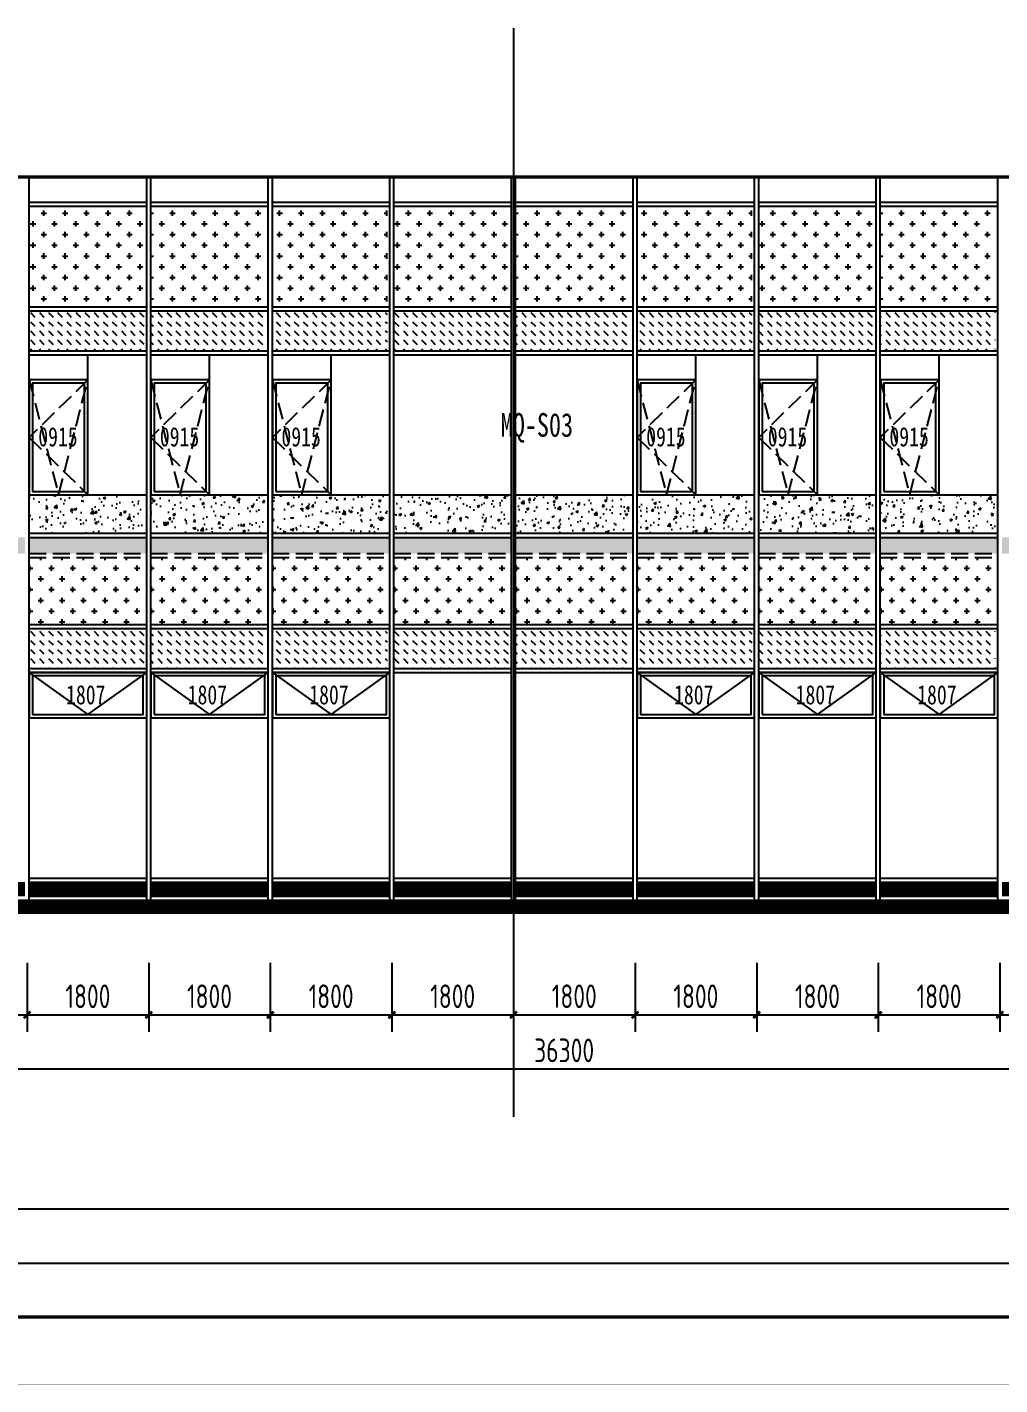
# Model space of a CAD drawing. Extents: x -280168 to 205214, y -148835 to -64913.
# Drawn here: x -151731 to -137331, y -148835 to -128747 of the extents above; entities that cross this region are included whole.
import ezdxf

# ---------------------------------------------------------------- set-up
doc = ezdxf.new("R2010")
doc.units = 0
doc.header["$LTSCALE"] = 1000
doc.header["$MEASUREMENT"] = 0
doc.linetypes.add('DASH', pattern=[0.35, 0.25, -0.1])
for name, color, linetype in [('01-标注_尺寸', 124, 'Continuous'), ('01-标注_符号', 200, 'Continuous'), ('05-填充_156', 156, 'Continuous'), ('05-填充_18', 18, 'Continuous'), ('05-填充_天正', 14, 'Continuous'), ('A-0-图名图例', 2, 'Continuous'), ('A-C_玻璃幕墙', 140, 'Continuous'), ('A-C_窗', 140, 'Continuous'), ('E-立面轮廓', 241, 'Continuous')]:
    doc.layers.add(name, color=color, linetype=linetype)
doc.layers.add('04-不打印_辅助线', color=165, linetype='Continuous', plot=False)
doc.styles.add('_TCH_DIM_T3', font='ros1.shx', dxfattribs={"width": 0.85, "bigfont": 'jd.shx'})
doc.styles.get("Standard").update_dxf_attribs({"font": 'STXIHEI_0.TTF', "width": 0.75})
doc.dimstyles.new('_TCH_ARCH&&100', dxfattribs={"dimtxt": 350, "dimasz": 100, "dimexe": 250, "dimexo": 300, "dimgap": 100, "dimtad": 1, "dimdec": 0, "dimzin": 0, "dimdsep": 46, "dimtxsty": '_TCH_DIM_T3', "dimblk": 'ARCHTICK', "dimcen": 0.09, "dimclrt": 7, "dimazin": 2, "dimtfac": 1, "dimtdec": 0, "dimtix": 1, "dimtmove": 2, "dimatfit": 3, "dimfxl": 0, "dimtolj": 1, "dimtzin": 0, "dimarcsym": 0})
pattern_1 = [(315, (-156128.72, 163512.89), (134.70384, -3e-14), [95.25, -95.25])]

# ---------------------------------------------------------------- blocks, each defined once
blk = doc.blocks.new('*U445')
at = {"layer": '05-填充_18', "const_width": 210}
blk.add_lwpolyline([(-870, 0), (870, 0)], dxfattribs=at)
blk = doc.blocks.new('*U446')
at = {"color": 0, "linetype": 'ByBlock', "lineweight": -2, "transparency": 16777216}
for p in [(-19800, 0), (-18000, 0), (-16200, 0), (-14400, 0), (-12600, 0), (-10800, 0), (-9000, 0), (-7200, 0), (-5400, 0), (-3600, 0)]:
    blk.add_blockref('*U445', p, dxfattribs=at)
blk = doc.blocks.new('*U429')
at = {"layer": 'A-C_玻璃幕墙'}
for p, q in [((-870, 30), (870, 30)), ((-870, -30), (870, -30))]:
    blk.add_line(p, q, dxfattribs=at)
blk = doc.blocks.new('*U430')
at = {"layer": 'A-C_玻璃幕墙', "color": 0, "linetype": 'ByBlock', "lineweight": -2, "transparency": 16777216}
for p in [(-23400, 0), (-21600, 0), (-19800, 0), (-18000, 0), (-16200, 0), (-14400, 0), (-12600, 0), (-10800, 0)]:
    blk.add_blockref('*U429', p, dxfattribs=at)
blk = doc.blocks.new('*U431')
at = {"layer": 'A-C_玻璃幕墙'}
for p, q in [((-870, 30), (870, 30)), ((-870, -30), (870, -30))]:
    blk.add_line(p, q, dxfattribs=at)
blk = doc.blocks.new('*U432')
at = {"layer": 'A-C_玻璃幕墙', "color": 0, "linetype": 'ByBlock', "lineweight": -2, "transparency": 16777216}
for p in [(-23400, 0), (-21600, 0), (-19800, 0), (-18000, 0), (-16200, 0), (-14400, 0), (-12600, 0), (-10800, 0)]:
    blk.add_blockref('*U431', p, dxfattribs=at)
blk = doc.blocks.new('*U433')
at = {"layer": 'A-C_玻璃幕墙'}
for p, q in [((-870, 30), (870, 30)), ((-870, -30), (870, -30))]:
    blk.add_line(p, q, dxfattribs=at)
blk = doc.blocks.new('*U434')
at = {"layer": 'A-C_玻璃幕墙', "color": 0, "linetype": 'ByBlock', "lineweight": -2, "transparency": 16777216}
for p in [(-23400, 0), (-21600, 0), (-19800, 0), (-18000, 0), (-16200, 0), (-14400, 0), (-12600, 0), (-10800, 0)]:
    blk.add_blockref('*U433', p, dxfattribs=at)
blk = doc.blocks.new('*U411')
at = {"layer": 'A-C_玻璃幕墙'}
for p, q in [((-870, 30), (870, 30)), ((-870, -30), (870, -30))]:
    blk.add_line(p, q, dxfattribs=at)
blk = doc.blocks.new('*U412')
at = {"layer": 'A-C_玻璃幕墙', "color": 0, "linetype": 'ByBlock', "lineweight": -2, "transparency": 16777216}
for p in [(-23400, 0), (-21600, 0), (-19800, 0), (-18000, 0), (-16200, 0), (-14400, 0), (-12600, 0), (-10800, 0)]:
    blk.add_blockref('*U411', p, dxfattribs=at)
blk = doc.blocks.new('*U413')
at = {"layer": 'A-C_玻璃幕墙'}
for p, q in [((-870, 30), (870, 30)), ((-870, -30), (870, -30))]:
    blk.add_line(p, q, dxfattribs=at)
blk = doc.blocks.new('*U414')
at = {"layer": 'A-C_玻璃幕墙', "color": 0, "linetype": 'ByBlock', "lineweight": -2, "transparency": 16777216}
for p in [(-23400, 0), (-21600, 0), (-19800, 0), (-18000, 0), (-16200, 0), (-14400, 0), (-12600, 0), (-10800, 0)]:
    blk.add_blockref('*U413', p, dxfattribs=at)
blk = doc.blocks.new('*U415')
at = {"layer": 'A-C_玻璃幕墙'}
for p, q in [((-870, 30), (870, 30)), ((-870, -30), (870, -30))]:
    blk.add_line(p, q, dxfattribs=at)
blk = doc.blocks.new('*U416')
at = {"layer": 'A-C_玻璃幕墙', "color": 0, "linetype": 'ByBlock', "lineweight": -2, "transparency": 16777216}
for p in [(-23400, 0), (-21600, 0), (-19800, 0), (-18000, 0), (-16200, 0), (-14400, 0), (-12600, 0), (-10800, 0)]:
    blk.add_blockref('*U415', p, dxfattribs=at)
blk = doc.blocks.new('*U417')
at = {"layer": 'A-C_玻璃幕墙'}
blk.add_line((-870, 0), (870, 0), dxfattribs=at)
blk = doc.blocks.new('*U418')
at = {"layer": 'A-C_玻璃幕墙', "color": 0, "linetype": 'ByBlock', "lineweight": -2, "transparency": 16777216}
for p in [(-23400, 0), (-21600, 0), (-19800, 0), (-18000, 0), (-16200, 0), (-14400, 0), (-12600, 0), (-10800, 0)]:
    blk.add_blockref('*U417', p, dxfattribs=at)
blk = doc.blocks.new('*U419')
at = {"layer": '05-填充_156'}
h = blk.add_hatch(dxfattribs=at)
h.set_pattern_fill('CROSS', color=136, scale=100)
h.set_pattern_definition([(0, (-156128.72, 157902.89), (158.75, 158.75), [79.375, -238.125]), (90, (-156089.03, 157863.2), (-158.75, 158.75), [79.375, -238.125])])
h.paths.add_polyline_path([(-1320, 920), (378, 920), (378, -570), (-1320, -570)])
blk = doc.blocks.new('*U420')
at = {"color": 0, "linetype": 'ByBlock', "lineweight": -2, "transparency": 16777216}
for p in [(-23400, 0), (-21600, 0), (-19800, 0), (-18000, 0), (-16200, 0), (-14400, 0), (-12600, 0), (-10800, 0)]:
    blk.add_blockref('*U419', p, dxfattribs=at)
blk = doc.blocks.new('*U421')
at = {"layer": '05-填充_156'}
h = blk.add_hatch(dxfattribs=at)
h.set_pattern_fill('DASH', color=256, scale=100, angle=315)
h.set_pattern_definition(pattern_1)
h.paths.add_polyline_path([(-420, 310), (1278, 310), (1278, -280), (-420, -280)])
blk = doc.blocks.new('*U422')
at = {"color": 0, "linetype": 'ByBlock', "lineweight": -2, "transparency": 16777216}
for p in [(-23400, 0), (-21600, 0), (-19800, 0), (-18000, 0), (-16200, 0), (-14400, 0), (-12600, 0), (-10800, 0)]:
    blk.add_blockref('*U421', p, dxfattribs=at)
blk = doc.blocks.new('*U407')
at = {"layer": '05-填充_156'}
h = blk.add_hatch(dxfattribs=at)
h.set_pattern_fill('DASH', color=256, scale=100, angle=315)
h.set_pattern_definition(pattern_1)
h.paths.add_polyline_path([(-420, 310), (1278, 310), (1278, -280), (-420, -280)])
blk = doc.blocks.new('*U408')
at = {"color": 0, "linetype": 'ByBlock', "lineweight": -2, "transparency": 16777216}
for p in [(-23400, 0), (-21600, 0), (-19800, 0), (-18000, 0), (-16200, 0), (-14400, 0), (-12600, 0), (-10800, 0)]:
    blk.add_blockref('*U407', p, dxfattribs=at)
blk = doc.blocks.new('*U409')
at = {"layer": '05-填充_天正'}
h = blk.add_hatch(dxfattribs=at)
h.set_pattern_fill('AR-CONC', color=256, scale=200)
h.set_pattern_definition([(50, (-156128.72, 161537.9), (364.36934, -31.87817), [38.1, -419.1]), (355, (-156128.72, 161537.9), (-70.48565, 382.1133), [30.48, -335.28]), (100.451, (-156098.36, 161535.23), (293.885, 350.2334), [32.38, -356.18]), (46.1842, (-156128.7, 161639.5), (542.1581, -84.0847), [57.15, -628.65]), (96.6356, (-156083.54, 161632.5), (474.8085, 494.8511), [48.57, -534.27]), (351.184, (-156128.7, 161639.5), (474.8092, 494.8502), [45.72, -502.92]), (21, (-156077.92, 161614.1), (303.22976, -204.53104), [38.1, -419.1]), (326, (-156077.92, 161614.1), (123.60406, 368.37593), [30.48, -335.28]), (71.4514, (-156052.65, 161597.04), (426.833, 163.8457), [32.38, -356.18]), (37.5, (-156128.72, 161537.89), (6.17721, 169.11008), [0, -331.216, 0, -340.36, 0, -336.55]), (7.5, (-156128.72, 161537.89), (133.63933, 200.36115), [0, -194.056, 0, -323.596, 0, -128.27]), (327.5, (-156242, 161537.89), (271.18119, -11.45749), [0, -127, 0, -396.24, 0, -525.78]), (317.5, (-156292.8, 161537.89), (296.25836, 50.85298), [0, -165.1, 0, -263.144, 0, -373.38])])
h.paths.add_polyline_path([(-420, 285), (1278, 285), (1278, -285), (-420, -285)])
blk = doc.blocks.new('*U410')
at = {"color": 0, "linetype": 'ByBlock', "lineweight": -2, "transparency": 16777216}
for p in [(-23400, 0), (-21600, 0), (-19800, 0), (-18000, 0), (-16200, 0), (-14400, 0), (-12600, 0), (-10800, 0)]:
    blk.add_blockref('*U409', p, dxfattribs=at)
blk = doc.blocks.new('A$C145657A9')
for points in [[(15, -2075), (885, -2075), (885, -375), (15, -375)], [(65, -2025), (835, -2025), (835, -425), (65, -425)]]:
    blk.add_lwpolyline(points, close=True)
at = {"linetype": 'DASH'}
for points in [[(15, -375), (450, -2075), (885, -375)], [(885, -375), (15, -1225), (885, -2075)]]:
    blk.add_lwpolyline(points, dxfattribs=at)
at = {"layer": '04-不打印_辅助线', "width": 0.75}
blk.add_text('0915', height=285.4, dxfattribs=at).set_placement((150, -1359))
blk = doc.blocks.new('*U437')
at = {"layer": 'A-C_窗'}
blk.add_line((435, -1035), (435, 1035), dxfattribs=at)
blk.add_blockref('A$C145657A9', (-450, 1040), dxfattribs=at)
blk = doc.blocks.new('*U438')
at = {"color": 0, "linetype": 'ByBlock', "lineweight": -2, "transparency": 16777216}
for p in [(0, 0), (1800, 0), (3600, 0)]:
    blk.add_blockref('*U437', p, dxfattribs=at)
blk = doc.blocks.new('A$C649D47EF')
for points in [[(-1735, 0), (5, 0), (5, 670), (-1735, 670)], [(-1685, 50), (-45, 50), (-45, 620), (-1685, 620)]]:
    blk.add_lwpolyline(points, close=True)
for points in [[(-1735, 670), (-865, 50)], [(-865, 50), (5, 670)]]:
    blk.add_lwpolyline(points)
at = {"layer": '04-不打印_辅助线', "width": 0.75}
blk.add_text('1807', height=285.4, dxfattribs=at).set_placement((-1188, 199))
blk = doc.blocks.new('*U439')
at = {"layer": 'A-C_窗'}
blk.add_blockref('A$C649D47EF', (865, -335), dxfattribs=at)
blk = doc.blocks.new('*U440')
at = {"color": 0, "linetype": 'ByBlock', "lineweight": -2, "transparency": 16777216}
for p in [(0, 0), (1800, 0), (3600, 0)]:
    blk.add_blockref('*U439', p, dxfattribs=at)
blk = doc.blocks.new('*U443')
at = {"layer": 'A-C_窗'}
blk.add_blockref('A$C649D47EF', (865, -335), dxfattribs=at)
blk = doc.blocks.new('*U444')
at = {"color": 0, "linetype": 'ByBlock', "lineweight": -2, "transparency": 16777216}
for p in [(0, 0), (1800, 0), (3600, 0)]:
    blk.add_blockref('*U443', p, dxfattribs=at)
blk = doc.blocks.new('*U447')
at = {"layer": 'A-C_玻璃幕墙'}
for p, q in [((-870, 30), (870, 30)), ((-870, -30), (870, -30))]:
    blk.add_line(p, q, dxfattribs=at)
blk = doc.blocks.new('*U448')
at = {"layer": 'A-C_玻璃幕墙', "color": 0, "linetype": 'ByBlock', "lineweight": -2, "transparency": 16777216}
for p in [(-18000, 0), (-16200, 0), (-14400, 0), (-12600, 0), (-10800, 0), (-9000, 0), (-7200, 0), (-5400, 0)]:
    blk.add_blockref('*U447', p, dxfattribs=at)
blk = doc.blocks.new('*U449')
at = {"layer": 'A-C_玻璃幕墙'}
for p, q in [((-870, 30), (870, 30)), ((-870, -30), (870, -30))]:
    blk.add_line(p, q, dxfattribs=at)
blk = doc.blocks.new('*U450')
at = {"layer": 'A-C_玻璃幕墙', "color": 0, "linetype": 'ByBlock', "lineweight": -2, "transparency": 16777216}
for p in [(-18000, 0), (-16200, 0), (-14400, 0), (-12600, 0), (-10800, 0), (-9000, 0), (-7200, 0), (-5400, 0)]:
    blk.add_blockref('*U449', p, dxfattribs=at)
blk = doc.blocks.new('图框-A1')
for points, const_width in [([(0, 0), (841, 0), (841, 594), (0, 594)], 0.05), ([(766, 584), (25, 584), (25, 10), (766, 10)], 0.5)]:
    blk.add_lwpolyline(points, close=True, dxfattribs=dict(const_width=const_width))
blk = doc.blocks.new('_ArchTick')
at = {"color": 0, "linetype": 'ByBlock', "const_width": 0.4}
blk.add_lwpolyline([(-0.5, -0.5), (0.5, 0.5)], dxfattribs=at)
blk = doc.blocks.new('*D1182')
at = {"layer": '01-标注_尺寸', "color": 0, "lineweight": -2, "transparency": 16777216}
for p, q in [((-153531, -142592), (-153531, -143611)), ((-151731, -142592), (-151731, -143611)), ((-153531, -143361), (-151731, -143361))]:
    blk.add_line(p, q, dxfattribs=at)
at = {"layer": 'Defpoints', "color": 0, "transparency": 16777216}
for p in [(-153531, -142292), (-151731, -142292), (-151731, -143361)]:
    blk.add_point(p, dxfattribs=at)
at = {"layer": '01-标注_尺寸', "color": 0, "lineweight": -2, "transparency": 16777216, "xscale": 100, "yscale": 100, "zscale": 100, "rotation": 180}
blk.add_blockref('_ArchTick', (-153531, -143361), dxfattribs=at)
at = {"layer": '01-标注_尺寸', "color": 0, "lineweight": -2, "transparency": 16777216, "xscale": 100, "yscale": 100, "zscale": 100}
blk.add_blockref('_ArchTick', (-151731, -143361), dxfattribs=at)
at = {"layer": '01-标注_尺寸', "color": 7, "transparency": 16777216, "insert": (-152631, -143086), "char_height": 350, "attachment_point": 5, "style": '_TCH_DIM_T3'}
blk.add_mtext('\\A1;1800', dxfattribs=at)
blk = doc.blocks.new('*D1183')
at = {"layer": '01-标注_尺寸', "color": 0, "lineweight": -2, "transparency": 16777216}
for p, q in [((-151731, -142592), (-151731, -143611)), ((-149931, -142592), (-149931, -143611)), ((-151731, -143361), (-149931, -143361))]:
    blk.add_line(p, q, dxfattribs=at)
at = {"layer": 'Defpoints', "color": 0, "transparency": 16777216}
for p in [(-151731, -142292), (-149931, -142292), (-149931, -143361)]:
    blk.add_point(p, dxfattribs=at)
at = {"layer": '01-标注_尺寸', "color": 0, "lineweight": -2, "transparency": 16777216, "xscale": 100, "yscale": 100, "zscale": 100, "rotation": 180}
blk.add_blockref('_ArchTick', (-151731, -143361), dxfattribs=at)
at = {"layer": '01-标注_尺寸', "color": 0, "lineweight": -2, "transparency": 16777216, "xscale": 100, "yscale": 100, "zscale": 100}
blk.add_blockref('_ArchTick', (-149931, -143361), dxfattribs=at)
at = {"layer": '01-标注_尺寸', "color": 7, "transparency": 16777216, "insert": (-150831, -143086), "char_height": 350, "attachment_point": 5, "style": '_TCH_DIM_T3'}
blk.add_mtext('\\A1;1800', dxfattribs=at)
blk = doc.blocks.new('*D1184')
at = {"layer": '01-标注_尺寸', "color": 0, "lineweight": -2, "transparency": 16777216}
for p, q in [((-149931, -142592), (-149931, -143611)), ((-148131, -142592), (-148131, -143611)), ((-149931, -143361), (-148131, -143361))]:
    blk.add_line(p, q, dxfattribs=at)
at = {"layer": 'Defpoints', "color": 0, "transparency": 16777216}
for p in [(-149931, -142292), (-148131, -142292), (-148131, -143361)]:
    blk.add_point(p, dxfattribs=at)
at = {"layer": '01-标注_尺寸', "color": 0, "lineweight": -2, "transparency": 16777216, "xscale": 100, "yscale": 100, "zscale": 100, "rotation": 180}
blk.add_blockref('_ArchTick', (-149931, -143361), dxfattribs=at)
at = {"layer": '01-标注_尺寸', "color": 0, "lineweight": -2, "transparency": 16777216, "xscale": 100, "yscale": 100, "zscale": 100}
blk.add_blockref('_ArchTick', (-148131, -143361), dxfattribs=at)
at = {"layer": '01-标注_尺寸', "color": 7, "transparency": 16777216, "insert": (-149031, -143086), "char_height": 350, "attachment_point": 5, "style": '_TCH_DIM_T3'}
blk.add_mtext('\\A1;1800', dxfattribs=at)
blk = doc.blocks.new('*D1185')
at = {"layer": '01-标注_尺寸', "color": 0, "lineweight": -2, "transparency": 16777216}
for p, q in [((-148131, -142592), (-148131, -143611)), ((-146331, -142592), (-146331, -143611)), ((-148131, -143361), (-146331, -143361))]:
    blk.add_line(p, q, dxfattribs=at)
at = {"layer": 'Defpoints', "color": 0, "transparency": 16777216}
for p in [(-148131, -142292), (-146331, -142292), (-146331, -143361)]:
    blk.add_point(p, dxfattribs=at)
at = {"layer": '01-标注_尺寸', "color": 0, "lineweight": -2, "transparency": 16777216, "xscale": 100, "yscale": 100, "zscale": 100, "rotation": 180}
blk.add_blockref('_ArchTick', (-148131, -143361), dxfattribs=at)
at = {"layer": '01-标注_尺寸', "color": 0, "lineweight": -2, "transparency": 16777216, "xscale": 100, "yscale": 100, "zscale": 100}
blk.add_blockref('_ArchTick', (-146331, -143361), dxfattribs=at)
at = {"layer": '01-标注_尺寸', "color": 7, "transparency": 16777216, "insert": (-147231, -143086), "char_height": 350, "attachment_point": 5, "style": '_TCH_DIM_T3'}
blk.add_mtext('\\A1;1800', dxfattribs=at)
blk = doc.blocks.new('*D1186')
at = {"layer": '01-标注_尺寸', "color": 0, "lineweight": -2, "transparency": 16777216}
for p, q in [((-146331, -142592), (-146331, -143611)), ((-144531, -142592), (-144531, -143611)), ((-146331, -143361), (-144531, -143361))]:
    blk.add_line(p, q, dxfattribs=at)
at = {"layer": 'Defpoints', "color": 0, "transparency": 16777216}
for p in [(-146331, -142292), (-144531, -142292), (-144531, -143361)]:
    blk.add_point(p, dxfattribs=at)
at = {"layer": '01-标注_尺寸', "color": 0, "lineweight": -2, "transparency": 16777216, "xscale": 100, "yscale": 100, "zscale": 100, "rotation": 180}
blk.add_blockref('_ArchTick', (-146331, -143361), dxfattribs=at)
at = {"layer": '01-标注_尺寸', "color": 0, "lineweight": -2, "transparency": 16777216, "xscale": 100, "yscale": 100, "zscale": 100}
blk.add_blockref('_ArchTick', (-144531, -143361), dxfattribs=at)
at = {"layer": '01-标注_尺寸', "color": 7, "transparency": 16777216, "insert": (-145431, -143086), "char_height": 350, "attachment_point": 5, "style": '_TCH_DIM_T3'}
blk.add_mtext('\\A1;1800', dxfattribs=at)
blk = doc.blocks.new('*D1187')
at = {"layer": '01-标注_尺寸', "color": 0, "lineweight": -2, "transparency": 16777216}
for p, q in [((-144531, -142592), (-144531, -143611)), ((-142731, -142592), (-142731, -143611)), ((-144531, -143361), (-142731, -143361))]:
    blk.add_line(p, q, dxfattribs=at)
at = {"layer": 'Defpoints', "color": 0, "transparency": 16777216}
for p in [(-144531, -142292), (-142731, -142292), (-142731, -143361)]:
    blk.add_point(p, dxfattribs=at)
at = {"layer": '01-标注_尺寸', "color": 0, "lineweight": -2, "transparency": 16777216, "xscale": 100, "yscale": 100, "zscale": 100, "rotation": 180}
blk.add_blockref('_ArchTick', (-144531, -143361), dxfattribs=at)
at = {"layer": '01-标注_尺寸', "color": 0, "lineweight": -2, "transparency": 16777216, "xscale": 100, "yscale": 100, "zscale": 100}
blk.add_blockref('_ArchTick', (-142731, -143361), dxfattribs=at)
at = {"layer": '01-标注_尺寸', "color": 7, "transparency": 16777216, "insert": (-143631, -143086), "char_height": 350, "attachment_point": 5, "style": '_TCH_DIM_T3'}
blk.add_mtext('\\A1;1800', dxfattribs=at)
blk = doc.blocks.new('*D1188')
at = {"layer": '01-标注_尺寸', "color": 0, "lineweight": -2, "transparency": 16777216}
for p, q in [((-142731, -142592), (-142731, -143611)), ((-140931, -142592), (-140931, -143611)), ((-142731, -143361), (-140931, -143361))]:
    blk.add_line(p, q, dxfattribs=at)
at = {"layer": 'Defpoints', "color": 0, "transparency": 16777216}
for p in [(-142731, -142292), (-140931, -142292), (-140931, -143361)]:
    blk.add_point(p, dxfattribs=at)
at = {"layer": '01-标注_尺寸', "color": 0, "lineweight": -2, "transparency": 16777216, "xscale": 100, "yscale": 100, "zscale": 100, "rotation": 180}
blk.add_blockref('_ArchTick', (-142731, -143361), dxfattribs=at)
at = {"layer": '01-标注_尺寸', "color": 0, "lineweight": -2, "transparency": 16777216, "xscale": 100, "yscale": 100, "zscale": 100}
blk.add_blockref('_ArchTick', (-140931, -143361), dxfattribs=at)
at = {"layer": '01-标注_尺寸', "color": 7, "transparency": 16777216, "insert": (-141831, -143086), "char_height": 350, "attachment_point": 5, "style": '_TCH_DIM_T3'}
blk.add_mtext('\\A1;1800', dxfattribs=at)
blk = doc.blocks.new('*D1189')
at = {"layer": '01-标注_尺寸', "color": 0, "lineweight": -2, "transparency": 16777216}
for p, q in [((-140931, -142592), (-140931, -143611)), ((-139131, -142592), (-139131, -143611)), ((-140931, -143361), (-139131, -143361))]:
    blk.add_line(p, q, dxfattribs=at)
at = {"layer": 'Defpoints', "color": 0, "transparency": 16777216}
for p in [(-140931, -142292), (-139131, -142292), (-139131, -143361)]:
    blk.add_point(p, dxfattribs=at)
at = {"layer": '01-标注_尺寸', "color": 0, "lineweight": -2, "transparency": 16777216, "xscale": 100, "yscale": 100, "zscale": 100, "rotation": 180}
blk.add_blockref('_ArchTick', (-140931, -143361), dxfattribs=at)
at = {"layer": '01-标注_尺寸', "color": 0, "lineweight": -2, "transparency": 16777216, "xscale": 100, "yscale": 100, "zscale": 100}
blk.add_blockref('_ArchTick', (-139131, -143361), dxfattribs=at)
at = {"layer": '01-标注_尺寸', "color": 7, "transparency": 16777216, "insert": (-140031, -143086), "char_height": 350, "attachment_point": 5, "style": '_TCH_DIM_T3'}
blk.add_mtext('\\A1;1800', dxfattribs=at)
blk = doc.blocks.new('*D1190')
at = {"layer": '01-标注_尺寸', "color": 0, "lineweight": -2, "transparency": 16777216}
for p, q in [((-139131, -142592), (-139131, -143611)), ((-137331, -142592), (-137331, -143611)), ((-139131, -143361), (-137331, -143361))]:
    blk.add_line(p, q, dxfattribs=at)
at = {"layer": 'Defpoints', "color": 0, "transparency": 16777216}
for p in [(-139131, -142292), (-137331, -142292), (-137331, -143361)]:
    blk.add_point(p, dxfattribs=at)
at = {"layer": '01-标注_尺寸', "color": 0, "lineweight": -2, "transparency": 16777216, "xscale": 100, "yscale": 100, "zscale": 100, "rotation": 180}
blk.add_blockref('_ArchTick', (-139131, -143361), dxfattribs=at)
at = {"layer": '01-标注_尺寸', "color": 0, "lineweight": -2, "transparency": 16777216, "xscale": 100, "yscale": 100, "zscale": 100}
blk.add_blockref('_ArchTick', (-137331, -143361), dxfattribs=at)
at = {"layer": '01-标注_尺寸', "color": 7, "transparency": 16777216, "insert": (-138231, -143086), "char_height": 350, "attachment_point": 5, "style": '_TCH_DIM_T3'}
blk.add_mtext('\\A1;1800', dxfattribs=at)
blk = doc.blocks.new('*D1191')
at = {"layer": '01-标注_尺寸', "color": 0, "lineweight": -2, "transparency": 16777216}
for p, q in [((-137331, -142592), (-137331, -143611)), ((-135531, -142592), (-135531, -143611)), ((-137331, -143361), (-135531, -143361))]:
    blk.add_line(p, q, dxfattribs=at)
at = {"layer": 'Defpoints', "color": 0, "transparency": 16777216}
for p in [(-137331, -142292), (-135531, -142292), (-135531, -143361)]:
    blk.add_point(p, dxfattribs=at)
at = {"layer": '01-标注_尺寸', "color": 0, "lineweight": -2, "transparency": 16777216, "xscale": 100, "yscale": 100, "zscale": 100, "rotation": 180}
blk.add_blockref('_ArchTick', (-137331, -143361), dxfattribs=at)
at = {"layer": '01-标注_尺寸', "color": 0, "lineweight": -2, "transparency": 16777216, "xscale": 100, "yscale": 100, "zscale": 100}
blk.add_blockref('_ArchTick', (-135531, -143361), dxfattribs=at)
at = {"layer": '01-标注_尺寸', "color": 7, "transparency": 16777216, "insert": (-136431, -143086), "char_height": 350, "attachment_point": 5, "style": '_TCH_DIM_T3'}
blk.add_mtext('\\A1;1800', dxfattribs=at)
blk = doc.blocks.new('*D1198')
at = {"layer": '01-标注_尺寸', "color": 0, "lineweight": -2, "transparency": 16777216}
for p, q in [((-161931, -142916), (-161931, -144411)), ((-125631, -142916), (-125631, -144411)), ((-161931, -144161), (-125631, -144161))]:
    blk.add_line(p, q, dxfattribs=at)
at = {"layer": 'Defpoints', "color": 0, "transparency": 16777216}
for p in [(-161931, -142616), (-125631, -142616), (-125631, -144161)]:
    blk.add_point(p, dxfattribs=at)
at = {"layer": '01-标注_尺寸', "color": 0, "lineweight": -2, "transparency": 16777216, "xscale": 100, "yscale": 100, "zscale": 100, "rotation": 180}
blk.add_blockref('_ArchTick', (-161931, -144161), dxfattribs=at)
at = {"layer": '01-标注_尺寸', "color": 0, "lineweight": -2, "transparency": 16777216, "xscale": 100, "yscale": 100, "zscale": 100}
blk.add_blockref('_ArchTick', (-125631, -144161), dxfattribs=at)
at = {"layer": '01-标注_尺寸', "color": 7, "transparency": 16777216, "insert": (-143781, -143886), "char_height": 350, "attachment_point": 5, "style": '_TCH_DIM_T3'}
blk.add_mtext('\\A1;36300', dxfattribs=at)

msp = doc.modelspace()

# ---------------------------------------------------------------- hatches: boundary and pattern name
at = {"layer": '05-填充_156'}
h = msp.add_hatch(dxfattribs=at)
h.set_pattern_fill('DASH', color=256, scale=100, angle=315)
h.set_pattern_definition([(315, (0, 0), (134.70384, -3e-14), [95.25, -95.25])])
h.paths.add_polyline_path([(-161930.9, -136536.1), (-160760.9, -136536.1), (-160760.9, -136296.1), (-161930.9, -136296.1)])
h.paths.add_polyline_path([(-160700.9, -136536.1), (-158960.9, -136536.1), (-158960.9, -136296.1), (-160700.9, -136296.1)])
h.paths.add_polyline_path([(-158900.9, -136536.1), (-157160.9, -136536.1), (-157160.9, -136296.1), (-158900.9, -136296.1)])
h.paths.add_polyline_path([(-157100.9, -136536.1), (-155360.9, -136536.1), (-155360.9, -136296.1), (-157100.9, -136296.1)])
h.paths.add_polyline_path([(-155300.9, -136536.1), (-153560.9, -136536.1), (-153560.9, -136296.1), (-155300.9, -136296.1)])
h.paths.add_polyline_path([(-153500.9, -136536.1), (-151760.9, -136536.1), (-151760.9, -136296.1), (-153500.9, -136296.1)])
h.paths.add_polyline_path([(-151700.9, -136536.1), (-149960.9, -136536.1), (-149960.9, -136296.1), (-151700.9, -136296.1)])
h.paths.add_polyline_path([(-149900.9, -136536.1), (-148160.9, -136536.1), (-148160.9, -136296.1), (-149900.9, -136296.1)])
h.paths.add_polyline_path([(-148100.9, -136536.1), (-146360.9, -136536.1), (-146360.9, -136296.1), (-148100.9, -136296.1)])
h.paths.add_polyline_path([(-146300.9, -136536.1), (-144560.9, -136536.1), (-144560.9, -136296.1), (-146300.9, -136296.1)])
h.paths.add_polyline_path([(-144500.9, -136536.1), (-142760.9, -136536.1), (-142760.9, -136296.1), (-144500.9, -136296.1)])
h.paths.add_polyline_path([(-142700.9, -136536.1), (-140960.9, -136536.1), (-140960.9, -136296.1), (-142700.9, -136296.1)])
h.paths.add_polyline_path([(-140900.9, -136536.1), (-139160.9, -136536.1), (-139160.9, -136296.1), (-140900.9, -136296.1)])
h.paths.add_polyline_path([(-139100.9, -136536.1), (-137360.9, -136536.1), (-137360.9, -136296.1), (-139100.9, -136296.1)])
h.paths.add_polyline_path([(-137300.9, -136536.1), (-135560.9, -136536.1), (-135560.9, -136296.1), (-137300.9, -136296.1)])
h.paths.add_polyline_path([(-135500.9, -136536.1), (-133760.9, -136536.1), (-133760.9, -136296.1), (-135500.9, -136296.1)])
h.paths.add_polyline_path([(-133700.9, -136536.1), (-131960.9, -136536.1), (-131960.9, -136296.1), (-133700.9, -136296.1)])
h.paths.add_polyline_path([(-131900.9, -136536.1), (-130160.9, -136536.1), (-130160.9, -136296.1), (-131900.9, -136296.1)])
h.paths.add_polyline_path([(-130100.9, -136536.1), (-128360.9, -136536.1), (-128360.9, -136296.1), (-130100.9, -136296.1)])
h.paths.add_polyline_path([(-128300.9, -136536.1), (-126560.9, -136536.1), (-126560.9, -136296.1), (-128300.9, -136296.1)])
h.paths.add_polyline_path([(-126500.9, -136536.1), (-125630.9, -136536.1), (-125630.9, -136296.1), (-126500.9, -136296.1)])
h = msp.add_hatch(dxfattribs=at)
h.set_pattern_fill('CROSS', color=136, scale=100)
h.set_pattern_definition([(0, (-306509.57, 20886.8), (158.75, 158.75), [79.375, -238.125]), (90, (-306469.89, 20847.12), (-158.75, 158.75), [79.375, -238.125])])
h.paths.add_polyline_path([(-150002.9, -136596.1), (-151700.9, -136596.1), (-151700.9, -137586.1), (-150002.9, -137586.1)])
h = msp.add_hatch(dxfattribs=at)
h.set_pattern_fill('CROSS', color=136, scale=100)
h.set_pattern_definition([(0, (-304709.57, 20886.8), (158.75, 158.75), [79.375, -238.125]), (90, (-304669.89, 20847.12), (-158.75, 158.75), [79.375, -238.125])])
h.paths.add_polyline_path([(-148202.9, -136596.1), (-149900.9, -136596.1), (-149900.9, -137586.1), (-148202.9, -137586.1)])
h = msp.add_hatch(dxfattribs=at)
h.set_pattern_fill('CROSS', color=136, scale=100)
h.set_pattern_definition([(0, (-302909.57, 20886.8), (158.75, 158.75), [79.375, -238.125]), (90, (-302869.89, 20847.12), (-158.75, 158.75), [79.375, -238.125])])
h.paths.add_polyline_path([(-146402.9, -136596.1), (-148100.9, -136596.1), (-148100.9, -137586.1), (-146402.9, -137586.1)])
h = msp.add_hatch(dxfattribs=at)
h.set_pattern_fill('CROSS', color=136, scale=100)
h.set_pattern_definition([(0, (-301109.57, 20886.8), (158.75, 158.75), [79.375, -238.125]), (90, (-301069.89, 20847.12), (-158.75, 158.75), [79.375, -238.125])])
h.paths.add_polyline_path([(-144602.9, -136596.1), (-146300.9, -136596.1), (-146300.9, -137586.1), (-144602.9, -137586.1)])
h = msp.add_hatch(dxfattribs=at)
h.set_pattern_fill('CROSS', color=136, scale=100)
h.set_pattern_definition([(0, (-299309.57, 20886.8), (158.75, 158.75), [79.375, -238.125]), (90, (-299269.89, 20847.12), (-158.75, 158.75), [79.375, -238.125])])
h.paths.add_polyline_path([(-142802.9, -136596.1), (-144500.9, -136596.1), (-144500.9, -137586.1), (-142802.9, -137586.1)])
h = msp.add_hatch(dxfattribs=at)
h.set_pattern_fill('CROSS', color=136, scale=100)
h.set_pattern_definition([(0, (-297509.57, 20886.8), (158.75, 158.75), [79.375, -238.125]), (90, (-297469.89, 20847.12), (-158.75, 158.75), [79.375, -238.125])])
h.paths.add_polyline_path([(-141002.9, -136596.1), (-142700.9, -136596.1), (-142700.9, -137586.1), (-141002.9, -137586.1)])
h = msp.add_hatch(dxfattribs=at)
h.set_pattern_fill('CROSS', color=136, scale=100)
h.set_pattern_definition([(0, (-295709.57, 20886.8), (158.75, 158.75), [79.375, -238.125]), (90, (-295669.89, 20847.12), (-158.75, 158.75), [79.375, -238.125])])
h.paths.add_polyline_path([(-139202.9, -136596.1), (-140900.9, -136596.1), (-140900.9, -137586.1), (-139202.9, -137586.1)])
h = msp.add_hatch(dxfattribs=at)
h.set_pattern_fill('CROSS', color=136, scale=100)
h.set_pattern_definition([(0, (-293909.57, 20886.8), (158.75, 158.75), [79.375, -238.125]), (90, (-293869.89, 20847.12), (-158.75, 158.75), [79.375, -238.125])])
h.paths.add_polyline_path([(-137402.9, -136596.1), (-139100.9, -136596.1), (-139100.9, -137586.1), (-137402.9, -137586.1)])

# ---------------------------------------------------------------- linework, layer by layer
at = {"layer": '04-不打印_辅助线'}
msp.add_line((-144530.9, -128762.6), (-144530.9, -144868.6), dxfattribs=at)
at = {"layer": '05-填充_18', "const_width": 100}
msp.add_lwpolyline([(-161930.9, -141716.1), (-125630.9, -141716.1)], dxfattribs=at)
at = {"layer": 'A-0-图名图例'}
for p, q in [((-193565.1, -146232.1), (-119465.1, -146232.1)), ((-193565.1, -147032.1), (-119465.1, -147032.1)), ((-193565.1, -147832.1), (-119465.1, -147832.1))]:
    msp.add_line(p, q, dxfattribs=at)
at = {"layer": 'A-C_玻璃幕墙'}
for p, q in [((-151700.9, -141666.1), (-151700.9, -130966.1)), ((-149960.9, -141666.1), (-149960.9, -130966.1)), ((-149900.9, -141666.1), (-149900.9, -130966.1)), ((-148160.9, -141666.1), (-148160.9, -130966.1)), ((-148100.9, -141666.1), (-148100.9, -130966.1)), ((-146360.9, -141666.1), (-146360.9, -130966.1)), ((-146300.9, -141666.1), (-146300.9, -130966.1)), ((-144560.9, -141666.1), (-144560.9, -130966.1)), ((-144500.9, -141666.1), (-144500.9, -130966.1)), ((-142760.9, -141666.1), (-142760.9, -130966.1)), ((-142700.9, -141666.1), (-142700.9, -130966.1)), ((-140960.9, -141666.1), (-140960.9, -130966.1)), ((-140900.9, -141666.1), (-140900.9, -130966.1)), ((-139160.9, -141666.1), (-139160.9, -130966.1)), ((-139100.9, -141666.1), (-139100.9, -130966.1)), ((-137360.9, -141666.1), (-137360.9, -130966.1))]:
    msp.add_line(p, q, dxfattribs=at)
at = {"layer": 'A-C_玻璃幕墙', "linetype": 'DASH'}
for p, q in [((-151700.9, -136536.1), (-149960.9, -136536.1)), ((-149900.9, -136536.1), (-148160.9, -136536.1)), ((-148100.9, -136536.1), (-146360.9, -136536.1)), ((-146300.9, -136536.1), (-144560.9, -136536.1)), ((-144500.9, -136536.1), (-142760.9, -136536.1)), ((-142700.9, -136536.1), (-140960.9, -136536.1)), ((-140900.9, -136536.1), (-139160.9, -136536.1)), ((-139100.9, -136536.1), (-137360.9, -136536.1)), ((-151700.9, -136596.1), (-149960.9, -136596.1)), ((-149900.9, -136596.1), (-148160.9, -136596.1)), ((-148100.9, -136596.1), (-146360.9, -136596.1)), ((-146300.9, -136596.1), (-144560.9, -136596.1)), ((-144500.9, -136596.1), (-142760.9, -136596.1)), ((-142700.9, -136596.1), (-140960.9, -136596.1)), ((-140900.9, -136596.1), (-139160.9, -136596.1)), ((-139100.9, -136596.1), (-137360.9, -136596.1))]:
    msp.add_line(p, q, dxfattribs=at)
at = {"layer": 'A-C_窗'}
for p, q in [((-150830.9, -135666.1), (-150830.9, -133596.1)), ((-149030.9, -135666.1), (-149030.9, -133596.1)), ((-147230.9, -135666.1), (-147230.9, -133596.1)), ((-161930.9, -141666.1), (-125630.9, -141666.1))]:
    msp.add_line(p, q, dxfattribs=at)
at = {"layer": 'E-立面轮廓'}
msp.add_line((-162530.9, -141766.1), (-125030.9, -141766.1), dxfattribs=at)
for points, const_width in [([(-125630.9, -130966.1), (-161930.9, -130966.1), (-161930.9, -130966.1)], 50), ([(-162530.9, -141816.1), (-125030.9, -141816.1)], 100)]:
    msp.add_lwpolyline(points, dxfattribs=dict(at, const_width=const_width))

# ---------------------------------------------------------------- block references
at = {"xscale": 100, "yscale": 100, "zscale": 100}
msp.add_blockref('图框-A1', (-196065.1, -148832.1), dxfattribs=at)
for name, p in [('*U420', (-126980.9, -132316.1)), ('*U422', (-127880.9, -133256.1)), ('*U438', (-142265.9, -134631.1)), ('*U410', (-127880.9, -135951.1)), ('*U408', (-127880.9, -137956.1)), ('*U440', (-150830.9, -138631.1)), ('*U444', (-141830.9, -138631.1)), ('*U446', (-132830.9, -141501.1))]:
    msp.add_blockref(name, p)
at = {"layer": 'A-C_玻璃幕墙'}
for name, p in [('*U412', (-127430.9, -131366.1)), ('*U414', (-127430.9, -132916.1)), ('*U434', (-127430.9, -133566.1)), ('*U418', (-127430.9, -135666.1)), ('*U416', (-127430.9, -136266.1)), ('*U432', (-127430.9, -137616.1)), ('*U430', (-127430.9, -138266.1)), ('*U448', (-132830.9, -141366.1)), ('*U450', (-132830.9, -141636.1))]:
    msp.add_blockref(name, p, dxfattribs=at)
at = {"layer": 'A-C_窗'}
for p in [(-151715.9, -133591.1), (-149915.9, -133591.1), (-148115.9, -133591.1)]:
    msp.add_blockref('A$C145657A9', p, dxfattribs=at)

# ---------------------------------------------------------------- texts
at = {"layer": '01-标注_符号', "color": 7, "width": 0.75}
msp.add_text('MQ-S03', height=350, dxfattribs=at).set_placement((-144720, -134807.5))

# ---------------------------------------------------------------- dimensions: what is measured, and where the dimension line sits
at = {"layer": '01-标注_尺寸'}
for p1, p2, distance, picture, middle in [((-153530.9, -142292.5), (-151730.9, -142292.5), -1068.4, '*D1182', (-152630.9, -143085.8)), ((-151730.9, -142292.5), (-149930.9, -142292.5), -1068.4, '*D1183', (-150830.9, -143085.8)), ((-149930.9, -142292.5), (-148130.9, -142292.5), -1068.4, '*D1184', (-149030.9, -143085.8)), ((-148130.9, -142292.5), (-146330.9, -142292.5), -1068.4, '*D1185', (-147230.9, -143085.8)), ((-146330.9, -142292.5), (-144530.9, -142292.5), -1068.4, '*D1186', (-145430.9, -143085.8)), ((-144530.9, -142292.5), (-142730.9, -142292.5), -1068.4, '*D1187', (-143630.9, -143085.8)), ((-142730.9, -142292.5), (-140930.9, -142292.5), -1068.4, '*D1188', (-141830.9, -143085.8)), ((-140930.9, -142292.5), (-139130.9, -142292.5), -1068.4, '*D1189', (-140030.9, -143085.8)), ((-139130.9, -142292.5), (-137330.9, -142292.5), -1068.4, '*D1190', (-138230.9, -143085.8)), ((-137330.9, -142292.5), (-135530.9, -142292.5), -1068.4, '*D1191', (-136430.9, -143085.8)), ((-161930.9, -142616.1), (-125630.9, -142616.1), -1544.7, '*D1198', (-143780.9, -143885.8))]:
    dim = msp.add_aligned_dim(p1=p1, p2=p2, distance=distance, dimstyle='_TCH_ARCH&&100', dxfattribs=at)
    dim.commit()
    dim.dimension.update_dxf_attribs({"geometry": picture, "text_midpoint": middle})

doc.saveas('drawing.dxf')
